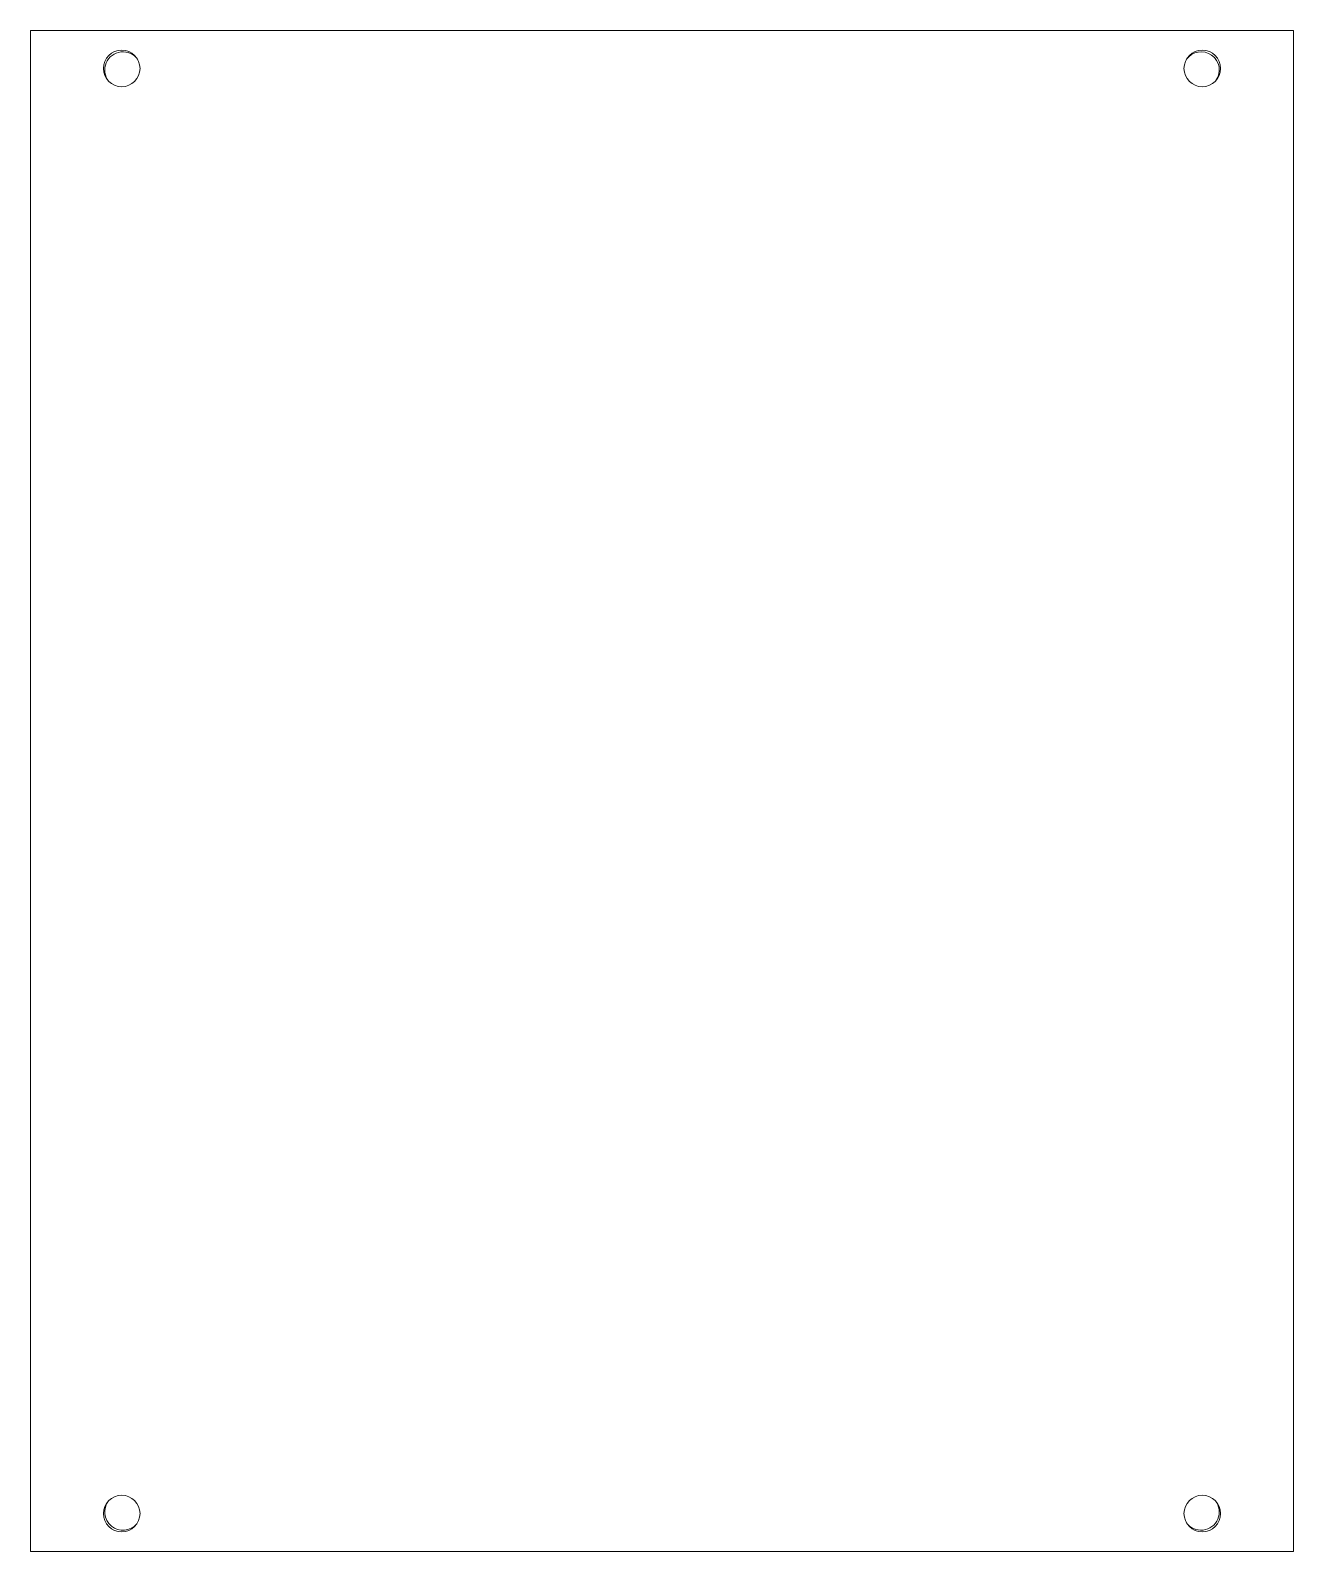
# Model space of a CAD drawing. Header units: millimetres. Extents: x -35.6 to 35.6, y -42.9 to 42.9.
import ezdxf

# ---------------------------------------------------------------- set-up
doc = ezdxf.new("R2010")
doc.units = ezdxf.units.MM

msp = doc.modelspace()

# ---------------------------------------------------------------- linework, layer by layer
at = {"color": 7, "linetype": 'Continuous', "lineweight": 15}
for p, q in [((35.611, 42.904), (-35.611, 42.904)), ((35.611, -42.904), (35.611, 42.904)), ((-35.611, 42.904), (-35.611, -42.904)), ((-35.611, -42.904), (35.611, -42.904))]:
    msp.add_line(p, q, dxfattribs=at)
for centre in [(-30.462, 40.759), (30.462, 40.759), (-30.462, -40.759), (30.462, -40.759)]:
    msp.add_circle(centre, 1.03, dxfattribs=at)
for centre, start, end in [((-30.395, 40.67), 35.61376, 217.9328), ((30.395, 40.67), 324.78512, 144.38624), ((-30.395, -40.67), 142.0672, 319.01769), ((30.395, -40.67), 215.61376, 37.9328)]:
    msp.add_arc(centre, 1.027, start, end, dxfattribs=at)

doc.saveas('drawing.dxf')
